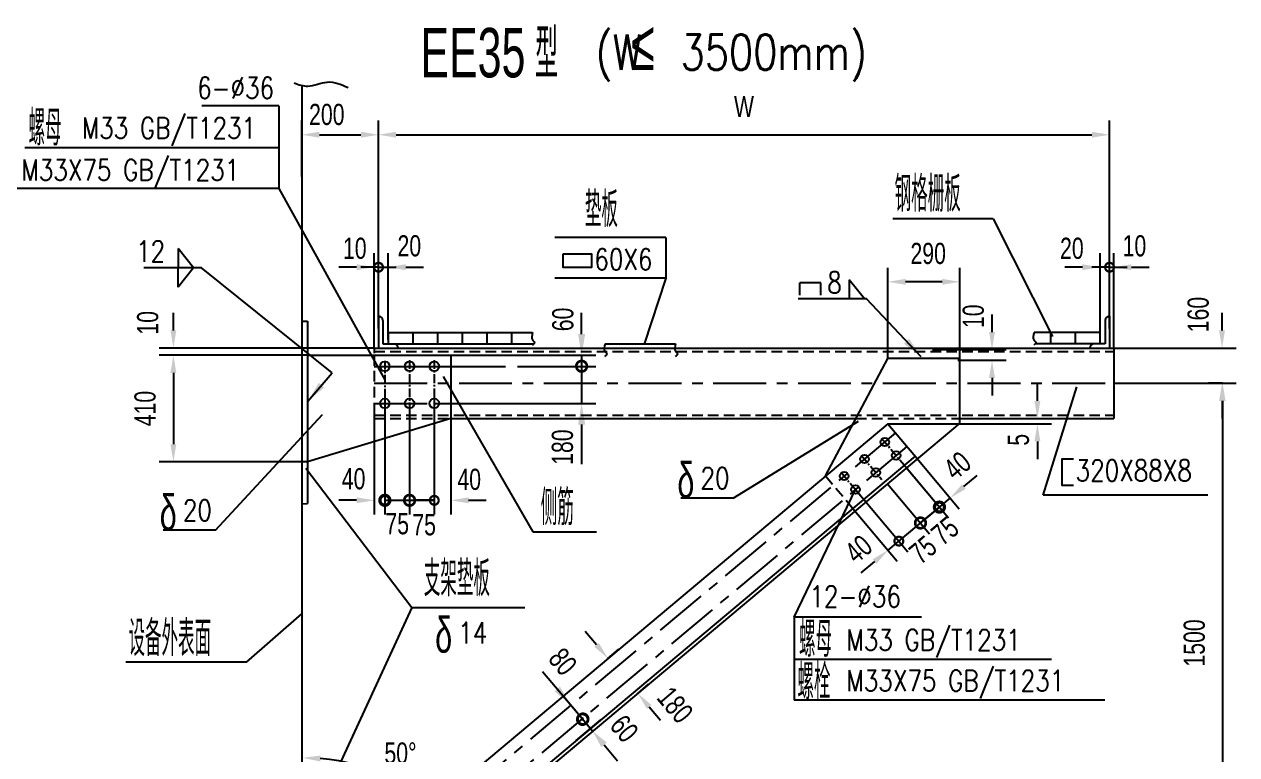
# Model space of a CAD drawing. Extents: x 148 to 221443, y -36682 to 6758.
# Drawn here: x 211011 to 214444, y -20788 to -18719 of the extents above; entities that cross this region are included whole.
import ezdxf
from ezdxf.enums import TextEntityAlignment as Align

# ---------------------------------------------------------------- set-up
doc = ezdxf.new("R2010")
doc.units = 0
doc.header["$LTSCALE"] = 10
doc.header["$MEASUREMENT"] = 0
doc.linetypes.add('CENTERX2', pattern=[4, 2.5, -0.5, 0.5, -0.5])
doc.linetypes.add('HIDDENX2', pattern=[0.75, 0.5, -0.25])
for name, color, linetype in [('2', 4, 'Continuous'), ('CENTER', 1, 'CENTERX2'), ('HIDDEN', 7, 'HIDDENX2'), ('RED', 7, 'Continuous'), ('WB-FS', 6, 'Continuous'), ('WHITE', 7, 'Continuous')]:
    doc.layers.add(name, color=color, linetype=linetype)
doc.styles.add('HZ', font='ROMS.SHX', dxfattribs={"width": 0.75, "bigfont": 'GBCBIG.SHX'})
doc.styles.get("Standard").update_dxf_attribs({"font": 'wison_e.shx', "width": 0.75, "bigfont": 'wison_c.shx'})
doc.styles.add('XW', font='ROMANS.shx', dxfattribs={"width": 0.85})
doc.dimstyles.new('DIM1', dxfattribs={"dimscale": 20, "dimtxt": 3, "dimasz": 2.5, "dimexe": 2, "dimexo": 0, "dimgap": 1, "dimtad": 0, "dimdec": 0, "dimzin": 0, "dimdsep": 46, "dimtxsty": 'Standard', "dimcen": 2, "dimclrd": 3, "dimclre": 3, "dimclrt": 3, "dimadec": 0, "dimazin": 0, "dimtfac": 0.666667, "dimtdec": 0, "dimtofl": 0, "dimtmove": 2, "dimatfit": 1, "dimfxl": 2, "dimtvp": 1.333333, "dimtolj": 1, "dimtzin": 0, "dimarcsym": 0})

# ---------------------------------------------------------------- blocks, each defined once
blk = doc.blocks.new('*D1792')
at = {"color": 3, "lineweight": -2}
for p, q in [((213751.3, -19590.5), (213751.3, -19540.5)), ((213582.8, -19640.5), (213791.3, -19640.5)), ((213654.9, -19670.5), (213791.3, -19670.5)), ((213751.3, -19720.5), (213751.3, -19770.5))]:
    blk.add_line(p, q, dxfattribs=at)
at = {"color": 3}
for points in [[(213743, -19590.5), (213759.7, -19590.5), (213751.3, -19640.5)], [(213759.7, -19720.5), (213743, -19720.5), (213751.3, -19670.5)]]:
    blk.add_solid(points, dxfattribs=at)
at = {"layer": 'Defpoints', "color": 0}
for p in [(213582.8, -19640.5), (213654.9, -19670.5), (213751.3, -19640.5)]:
    blk.add_point(p, dxfattribs=at)
at = {"color": 3, "insert": (213698.6, -19545.9), "char_height": 60, "attachment_point": 5, "rotation": 90}
blk.add_mtext('\\A1;10', dxfattribs=at)
blk = doc.blocks.new('*D1793')
at = {"color": 3, "lineweight": -2}
for p, q in [((213879.8, -19785.9), (213879.8, -19735.9)), ((213660.4, -19835.9), (213919.8, -19835.9)), ((213456.4, -19850.4), (213919.8, -19850.4)), ((213879.8, -19900.4), (213879.8, -19950.4))]:
    blk.add_line(p, q, dxfattribs=at)
at = {"color": 3}
for points in [[(213871.4, -19785.9), (213888.1, -19785.9), (213879.8, -19835.9)], [(213888.1, -19900.4), (213871.4, -19900.4), (213879.8, -19850.4)]]:
    blk.add_solid(points, dxfattribs=at)
at = {"layer": 'Defpoints', "color": 0}
for p in [(213660.4, -19835.9), (213879.8, -19835.9), (213456.4, -19850.4)]:
    blk.add_point(p, dxfattribs=at)
at = {"color": 3, "insert": (213826.3, -19895.9), "char_height": 60, "attachment_point": 5, "rotation": 90}
blk.add_mtext('\\A1;5', dxfattribs=at)
blk = doc.blocks.new('_DotSmall')
at = {"layer": 'WHITE', "color": 0, "const_width": 0.5}
blk.add_lwpolyline([(-0.0625, 0, 1), (0.0625, 0, 1)], format="xyb", close=True, dxfattribs=at)
blk = doc.blocks.new('*D1794')
at = {"color": 3, "lineweight": -2}
for p, q in [((213533.5, -19942.3), (213658.7, -20091.5)), ((213496.5, -19960.4), (213628.1, -20117.2)), ((213671.3, -20028.7), (213709.6, -19996.6)), ((213602.4, -20086.6), (213564.1, -20118.7))]:
    blk.add_line(p, q, dxfattribs=at)
at = {"color": 3}
blk.add_solid([(213665.9, -20022.4), (213676.7, -20035.1), (213633, -20060.9)], dxfattribs=at)
at = {"layer": 'Defpoints', "color": 0}
for p in [(213533.5, -19942.3), (213496.5, -19960.4), (213633, -20060.9)]:
    blk.add_point(p, dxfattribs=at)
at = {"color": 3, "lineweight": -2, "xscale": 50, "yscale": 50, "zscale": 50, "rotation": 39.99999999979297}
blk.add_blockref('_DotSmall', (213602.4, -20086.6), dxfattribs=at)
at = {"color": 3, "insert": (213653.2, -19969.1), "char_height": 60, "attachment_point": 5, "rotation": 40}
blk.add_mtext('\\A1;40', dxfattribs=at)
blk = doc.blocks.new('*D1795')
at = {"color": 3, "lineweight": -2}
for p, q in [((212014, -19580.9), (212014, -18991.6)), ((214084.1, -19580.9), (214084.1, -18991.6)), ((212064, -19031.6), (214034.1, -19031.6))]:
    blk.add_line(p, q, dxfattribs=at)
at = {"color": 3}
for points in [[(212064, -19023.2), (212064, -19039.9), (212014, -19031.6)], [(214034.1, -19039.9), (214034.1, -19023.2), (214084.1, -19031.6)]]:
    blk.add_solid(points, dxfattribs=at)
at = {"layer": 'Defpoints', "color": 0}
for p in [(214084.1, -19031.6), (212014, -19580.9), (214084.1, -19580.9)]:
    blk.add_point(p, dxfattribs=at)
at = {"color": 3, "insert": (213049, -18951.6), "char_height": 60, "attachment_point": 5}
blk.add_mtext('\\A1;W', dxfattribs=at)
blk = doc.blocks.new('*D1796')
at = {"color": 3, "lineweight": -2}
for p, q in [((212172, -19768.4), (212172, -20107.4)), ((212219.1, -19835.7), (212219.1, -20107.4)), ((212172, -20067.4), (212122, -20067.4)), ((212269.1, -20067.4), (212319.1, -20067.4))]:
    blk.add_line(p, q, dxfattribs=at)
at = {"color": 3}
blk.add_solid([(212269.1, -20059), (212269.1, -20075.7), (212219.1, -20067.4)], dxfattribs=at)
at = {"layer": 'Defpoints', "color": 0}
for p in [(212172, -19768.4), (212219.1, -19835.7), (212219.1, -20067.4)]:
    blk.add_point(p, dxfattribs=at)
at = {"color": 3, "lineweight": -2, "xscale": 50, "yscale": 50, "zscale": 50}
blk.add_blockref('_DotSmall', (212172, -20067.4), dxfattribs=at)
at = {"color": 3, "insert": (212270.9, -20008.3), "char_height": 60, "attachment_point": 5}
blk.add_mtext('\\A1;40', dxfattribs=at)
blk = doc.blocks.new('*D1797')
at = {"color": 3, "lineweight": -2}
for p, q in [((212032, -19771.3), (212032, -20107.4)), ((212002, -19795.9), (212002, -20107.4)), ((211952, -20067.4), (211902, -20067.4)), ((212032, -20067.4), (212082, -20067.4))]:
    blk.add_line(p, q, dxfattribs=at)
at = {"color": 3}
blk.add_solid([(211952, -20075.7), (211952, -20059), (212002, -20067.4)], dxfattribs=at)
at = {"layer": 'Defpoints', "color": 0}
for p in [(212032, -19771.3), (212002, -19795.9), (212032, -20067.4)]:
    blk.add_point(p, dxfattribs=at)
at = {"color": 3, "lineweight": -2, "xscale": 50, "yscale": 50, "zscale": 50, "rotation": 180}
blk.add_blockref('_DotSmall', (212032, -20067.4), dxfattribs=at)
at = {"color": 3, "insert": (211943.5, -20006.6), "char_height": 60, "attachment_point": 5}
blk.add_mtext('\\A1;40', dxfattribs=at)
blk = doc.blocks.new('*D1798')
at = {"color": 3, "lineweight": -2}
for p, q in [((211433.2, -19585.9), (211433.2, -19535.9)), ((212002, -19635.9), (211393.2, -19635.9)), ((211812.5, -19656.5), (211393.2, -19656.5)), ((211433.2, -19706.5), (211433.2, -19756.5))]:
    blk.add_line(p, q, dxfattribs=at)
at = {"color": 3}
for points in [[(211424.8, -19585.9), (211441.5, -19585.9), (211433.2, -19635.9)], [(211441.5, -19706.5), (211424.8, -19706.5), (211433.2, -19656.5)]]:
    blk.add_solid(points, dxfattribs=at)
at = {"layer": 'Defpoints', "color": 0}
for p in [(211433.2, -19635.9), (212002, -19635.9), (211812.5, -19656.5)]:
    blk.add_point(p, dxfattribs=at)
at = {"color": 3, "insert": (211360.6, -19564.5), "char_height": 60, "attachment_point": 5, "rotation": 90}
blk.add_mtext('\\A1;10', dxfattribs=at)
blk = doc.blocks.new('*D1799')
at = {"color": 3, "lineweight": -2}
for p, q in [((211812.5, -19656.5), (211393.2, -19656.5)), ((211433.2, -19706.5), (211433.2, -19908.3)), ((211812.5, -19958.3), (211393.2, -19958.3))]:
    blk.add_line(p, q, dxfattribs=at)
at = {"color": 3}
for points in [[(211441.5, -19706.5), (211424.8, -19706.5), (211433.2, -19656.5)], [(211424.8, -19908.3), (211441.5, -19908.3), (211433.2, -19958.3)]]:
    blk.add_solid(points, dxfattribs=at)
at = {"layer": 'Defpoints', "color": 0}
for p in [(211812.5, -19656.5), (211433.2, -19958.3), (211812.5, -19958.3)]:
    blk.add_point(p, dxfattribs=at)
at = {"color": 3, "insert": (211353.2, -19807.4), "char_height": 60, "attachment_point": 5, "rotation": 90}
blk.add_mtext('\\A1;410', dxfattribs=at)
blk = doc.blocks.new('*D1800')
at = {"color": 3, "lineweight": -2}
blk.add_arc((211799.2, -21392.1), 595.3, 44.8141, 85.1859, dxfattribs=at)
at = {"color": 3}
for points in [[(211849.5, -20790.6), (211848.8, -20807.3), (211799.2, -20796.9)], [(212215.3, -20978.2), (212227.6, -20966.9), (212255.2, -21009.5)]]:
    blk.add_solid(points, dxfattribs=at)
at = {"layer": 'Defpoints', "color": 0}
for p in [(211799.2, -19362.2), (213132.7, -20273.2), (212126.3, -20894.8), (211983.1, -21237.8), (211799.2, -21502.6)]:
    blk.add_point(p, dxfattribs=at)
at = {"color": 3, "insert": (212076.3, -20783.8), "char_height": 60, "attachment_point": 5, "rotation": 0.1}
blk.add_mtext('\\A1;50%%d', dxfattribs=at)
blk = doc.blocks.new('*D1801')
at = {"color": 3, "lineweight": -2}
for p, q in [((213364.9, -20036.9), (213513.2, -20213.6)), ((213357.4, -20090.2), (213482.5, -20239.4)), ((213487.5, -20183), (213525.8, -20150.9)), ((213418.5, -20240.9), (213380.2, -20273))]:
    blk.add_line(p, q, dxfattribs=at)
at = {"color": 3}
blk.add_solid([(213423.9, -20247.2), (213413.2, -20234.5), (213456.8, -20208.7)], dxfattribs=at)
at = {"layer": 'Defpoints', "color": 0}
for p in [(213364.9, -20036.9), (213357.4, -20090.2), (213487.5, -20183)]:
    blk.add_point(p, dxfattribs=at)
at = {"color": 3, "lineweight": -2, "xscale": 50, "yscale": 50, "zscale": 50, "rotation": 219.9999999997804}
blk.add_blockref('_DotSmall', (213487.5, -20183), dxfattribs=at)
at = {"color": 3, "insert": (213373.4, -20205.5), "char_height": 60, "attachment_point": 5, "rotation": 40}
blk.add_mtext('\\A1;40', dxfattribs=at)
blk = doc.blocks.new('*D1802')
at = {"color": 3, "lineweight": -2}
for p, q in [((211796.5, -19149.5), (211796.5, -18991.6)), ((212014, -19580.9), (212014, -18991.6)), ((211846.5, -19031.6), (211964, -19031.6))]:
    blk.add_line(p, q, dxfattribs=at)
at = {"color": 3}
for points in [[(211846.5, -19023.2), (211846.5, -19039.9), (211796.5, -19031.6)], [(211964, -19039.9), (211964, -19023.2), (212014, -19031.6)]]:
    blk.add_solid(points, dxfattribs=at)
at = {"layer": 'Defpoints', "color": 0}
for p in [(212014, -19031.6), (211796.5, -19149.5), (212014, -19580.9)]:
    blk.add_point(p, dxfattribs=at)
at = {"color": 3, "insert": (211867.6, -18974.5), "char_height": 60, "attachment_point": 5}
blk.add_mtext('\\A1;200', dxfattribs=at)
blk = doc.blocks.new('*D1803')
at = {"color": 3, "lineweight": -2}
for p, q in [((212014, -19560.9), (212014, -19366.9)), ((212041, -19611.9), (212041, -19366.9)), ((212014, -19406.9), (211964, -19406.9)), ((212091, -19406.9), (212141, -19406.9))]:
    blk.add_line(p, q, dxfattribs=at)
at = {"color": 3}
blk.add_solid([(212091, -19398.6), (212091, -19415.2), (212041, -19406.9)], dxfattribs=at)
at = {"layer": 'Defpoints', "color": 0}
for p in [(212014, -19406.9), (212014, -19560.9), (212041, -19611.9)]:
    blk.add_point(p, dxfattribs=at)
at = {"color": 3, "lineweight": -2, "xscale": 50, "yscale": 50, "zscale": 50}
blk.add_blockref('_DotSmall', (212014, -19406.9), dxfattribs=at)
at = {"color": 3, "insert": (212101.3, -19346.7), "char_height": 60, "attachment_point": 5}
blk.add_mtext('\\A1;20', dxfattribs=at)
blk = doc.blocks.new('*D1804')
at = {"color": 3, "lineweight": -2}
for p, q in [((212002, -19635.9), (212002, -19366.9)), ((212014, -19560.9), (212014, -19366.9)), ((211952, -19406.9), (211902, -19406.9)), ((212014, -19406.9), (212064, -19406.9))]:
    blk.add_line(p, q, dxfattribs=at)
at = {"color": 3}
blk.add_solid([(211952, -19415.2), (211952, -19398.6), (212002, -19406.9)], dxfattribs=at)
at = {"layer": 'Defpoints', "color": 0}
for p in [(212014, -19406.9), (212014, -19560.9), (212002, -19635.9)]:
    blk.add_point(p, dxfattribs=at)
at = {"color": 3, "lineweight": -2, "xscale": 50, "yscale": 50, "zscale": 50, "rotation": 180}
blk.add_blockref('_DotSmall', (212014, -19406.9), dxfattribs=at)
at = {"color": 3, "insert": (211946.8, -19353.7), "char_height": 60, "attachment_point": 5}
blk.add_mtext('\\A1;10', dxfattribs=at)
blk = doc.blocks.new('*D1805')
at = {"color": 3, "lineweight": -2}
for p, q in [((213456.4, -19665.9), (213456.4, -19408.3)), ((213660.4, -19665.9), (213660.4, -19408.3)), ((213610.4, -19448.3), (213506.4, -19448.3))]:
    blk.add_line(p, q, dxfattribs=at)
at = {"color": 3}
for points in [[(213506.4, -19440), (213506.4, -19456.6), (213456.4, -19448.3)], [(213610.4, -19456.6), (213610.4, -19440), (213660.4, -19448.3)]]:
    blk.add_solid(points, dxfattribs=at)
at = {"layer": 'Defpoints', "color": 0}
for p in [(213456.4, -19448.3), (213456.4, -19665.9), (213660.4, -19665.9)]:
    blk.add_point(p, dxfattribs=at)
at = {"color": 3, "insert": (213570.6, -19368.3), "char_height": 60, "attachment_point": 5}
blk.add_mtext('\\A1;290', dxfattribs=at)
blk = doc.blocks.new('*D1806')
at = {"color": 3, "lineweight": -2}
for p, q in [((214402.7, -19585.9), (214402.7, -19535.9)), ((214096.1, -19635.9), (214442.7, -19635.9)), ((214096.1, -19735.9), (214442.7, -19735.9)), ((214402.7, -19785.9), (214402.7, -19835.9))]:
    blk.add_line(p, q, dxfattribs=at)
at = {"color": 3}
for points in [[(214394.3, -19585.9), (214411, -19585.9), (214402.7, -19635.9)], [(214411, -19785.9), (214394.3, -19785.9), (214402.7, -19735.9)]]:
    blk.add_solid(points, dxfattribs=at)
at = {"layer": 'Defpoints', "color": 0}
for p in [(214096.1, -19635.9), (214096.1, -19735.9), (214402.7, -19735.9)]:
    blk.add_point(p, dxfattribs=at)
at = {"color": 3, "insert": (214335.3, -19541.1), "char_height": 60, "attachment_point": 5, "rotation": 90}
blk.add_mtext('\\A1;160', dxfattribs=at)
blk = doc.blocks.new('*D1807')
at = {"color": 3, "lineweight": -2}
for p, q in [((214084.1, -19560.9), (214084.1, -19366.9)), ((214096.1, -19635.9), (214096.1, -19366.9)), ((214084.1, -19406.9), (214034.1, -19406.9)), ((214146.1, -19406.9), (214196.1, -19406.9))]:
    blk.add_line(p, q, dxfattribs=at)
at = {"color": 3}
blk.add_solid([(214146.1, -19398.6), (214146.1, -19415.2), (214096.1, -19406.9)], dxfattribs=at)
at = {"layer": 'Defpoints', "color": 0}
for p in [(214084.1, -19406.9), (214084.1, -19560.9), (214096.1, -19635.9)]:
    blk.add_point(p, dxfattribs=at)
at = {"color": 3, "lineweight": -2, "xscale": 50, "yscale": 50, "zscale": 50}
blk.add_blockref('_DotSmall', (214084.1, -19406.9), dxfattribs=at)
at = {"color": 3, "insert": (214154.6, -19346.7), "char_height": 60, "attachment_point": 5}
blk.add_mtext('\\A1;10', dxfattribs=at)
blk = doc.blocks.new('*D1808')
at = {"color": 3, "lineweight": -2}
for p, q in [((214057.1, -19611.9), (214057.1, -19366.9)), ((214084.1, -19560.9), (214084.1, -19366.9)), ((214007.1, -19406.9), (213957.1, -19406.9)), ((214084.1, -19406.9), (214134.1, -19406.9))]:
    blk.add_line(p, q, dxfattribs=at)
at = {"color": 3}
blk.add_solid([(214007.1, -19415.2), (214007.1, -19398.6), (214057.1, -19406.9)], dxfattribs=at)
at = {"layer": 'Defpoints', "color": 0}
for p in [(214084.1, -19406.9), (214084.1, -19560.9), (214057.1, -19611.9)]:
    blk.add_point(p, dxfattribs=at)
at = {"color": 3, "lineweight": -2, "xscale": 50, "yscale": 50, "zscale": 50, "rotation": 180}
blk.add_blockref('_DotSmall', (214084.1, -19406.9), dxfattribs=at)
at = {"color": 3, "insert": (213977.4, -19353.7), "char_height": 60, "attachment_point": 5}
blk.add_mtext('\\A1;20', dxfattribs=at)
blk = doc.blocks.new('*D1809')
at = {"color": 3, "lineweight": -2}
for p, q in [((214404.3, -19735.9), (214364.3, -19735.9)), ((214404.3, -19785.9), (214404.3, -21157.2)), ((211970.1, -21207.2), (214444.3, -21207.2))]:
    blk.add_line(p, q, dxfattribs=at)
at = {"color": 3}
for points in [[(214412.7, -19785.9), (214396, -19785.9), (214404.3, -19735.9)], [(214396, -21157.2), (214412.7, -21157.2), (214404.3, -21207.2)]]:
    blk.add_solid(points, dxfattribs=at)
at = {"layer": 'Defpoints', "color": 0}
for p in [(214404.3, -19735.9), (211970.1, -21207.2), (214404.3, -21207.2)]:
    blk.add_point(p, dxfattribs=at)
at = {"color": 3, "insert": (214324.3, -20471.5), "char_height": 60, "attachment_point": 5, "rotation": 90}
blk.add_mtext('\\A1;1500', dxfattribs=at)
blk = doc.blocks.new('*D1813')
at = {"color": 3, "lineweight": -2}
for p, q in [((212631.5, -20477), (212599.2, -20438.9)), ((212663.8, -20515.1), (212694.4, -20489.3)), ((212748.1, -20614.4), (212778.6, -20588.6)), ((212780.4, -20652.6), (212812.7, -20690.7))]:
    blk.add_line(p, q, dxfattribs=at)
at = {"color": 3}
for points in [[(212625.2, -20482.4), (212637.9, -20471.6), (212663.8, -20515.1)], [(212786.8, -20647.2), (212774.1, -20658), (212748.1, -20614.4)]]:
    blk.add_solid(points, dxfattribs=at)
at = {"layer": 'Defpoints', "color": 0}
for p in [(212663.8, -20515.1), (212748.1, -20614.4), (212748.1, -20614.4)]:
    blk.add_point(p, dxfattribs=at)
at = {"color": 3, "insert": (212853.9, -20647.3), "char_height": 60, "attachment_point": 5, "rotation": 310.2983}
blk.add_mtext('\\A1;180', dxfattribs=at)

msp = doc.modelspace()

# ---------------------------------------------------------------- linework, layer by layer
for p, q in [((211796.5463, -18891.6584), (211796.5463, -21431.9973)), ((211731.4238, -18949.3017), (211513.8546, -18949.3017)), ((211731.4238, -18949.3017), (211731.4238, -19184.139)), ((211731.4238, -19068.5597), (211012.2654, -19068.5597)), ((211731.4238, -19184.139), (210858.1956, -19184.139)), ((211731.4238, -19184.139), (212031.9844, -19725.8877)), ((213754.2522, -19269.8682), (213470.7933, -19269.8682)), ((213754.2522, -19269.8682), (213922.6156, -19603.3214)), ((212827.2881, -19322.3659), (212827.2881, -19437.9452)), ((212827.2881, -19322.3659), (212827.2881, -19437.9452)), ((211512.8039, -19408.7574), (211349.9286, -19408.7574)), ((211882.7105, -19706.5233), (211512.8039, -19408.7574)), ((212827.2881, -19437.9452), (212766.3286, -19625.2863)), ((213266.9034, -19451.0907), (213206.8723, -19451.0907)), ((213206.8723, -19485.7497), (213206.8723, -19451.0907)), ((213266.9034, -19485.7497), (213266.9034, -19451.0907)), ((213346.7081, -19442.3253), (213346.7081, -19496.9398)), ((213390.4428, -19496.9398), (213346.7081, -19442.3253)), ((213395.7545, -19496.9398), (213201.9184, -19496.9398)), ((213550.4405, -19660.4578), (213395.7545, -19496.9398)), ((212589.165, -19596.4508), (212589.165, -19536.4508)), ((212219.091, -19656.4508), (212629.165, -19656.4508)), ((212589.165, -19656.4508), (212589.165, -19792.7311)), ((211813.51, -19786.7102), (211882.7105, -19706.5233)), ((212151.9844, -19687.8029), (212373.4724, -19687.8029)), ((212407.677, -19687.8029), (212629.165, -19687.8029)), ((212197.0966, -19717.012), (212451.1452, -20156.5677)), ((213896.1005, -20052.3265), (213991.1875, -19745.7181)), ((212031.9844, -19791.3273), (212031.9844, -20107.3681)), ((212101.9844, -19790.5557), (212101.9844, -20107.3681)), ((212171.9844, -19792.7311), (212629.165, -19792.7311)), ((211552.8794, -20152.3671), (211855.3716, -19824.4614)), ((213018.7017, -20061.0925), (213372.9112, -19843.177)), ((212589.165, -19852.7311), (212589.165, -19964.9353)), ((211808.1105, -19976.6509), (212107.9736, -20371.0215)), ((213509.3278, -19975.715), (213628.0739, -20117.231)), ((213191.3766, -20398.7243), (213364.8529, -20036.8951)), ((213455.7047, -20020.7101), (213574.4508, -20162.2262)), ((212031.9844, -20067.3681), (212171.9844, -20067.3681)), ((213018.7017, -20061.0925), (212869.831, -20061.0925)), ((213456.8139, -20208.7189), (213633.0041, -20060.8777)), ((214362.0767, -20052.3265), (213896.1005, -20052.3265)), ((213548.7393, -20131.5844), (213602.3624, -20086.5893)), ((211552.8794, -20152.3671), (211404.0087, -20152.3671)), ((212451.1452, -20156.5677), (212631.3167, -20156.5677)), ((211639.7623, -20526.2768), (211796.5463, -20389.3618)), ((212107.9736, -20371.0215), (211806.3545, -21025.7088)), ((212107.9736, -20371.0215), (212428.2119, -20371.0215)), ((213551.9635, -20398.7243), (213191.3766, -20398.7243)), ((213191.3766, -20398.7243), (213191.3766, -20633.5617)), ((213920.0191, -20517.9824), (213191.8992, -20517.9824)), ((212578.6374, -20671.8055), (212478.4101, -20553.3269)), ((212620.4186, -20721.5984), (212536.8562, -20622.0126)), ((214070.4205, -20633.5617), (213191.3766, -20633.5617)), ((212573.5882, -20747.8397), (212644.6325, -20688.2264)), ((212652.558, -20759.9006), (212691.1253, -20805.8633))]:
    msp.add_line(p, q)
at = {"color": 7}
for p, q in [((211490.1327, -19408.7574), (211446.398, -19354.143)), ((211446.398, -19354.143), (211446.398, -19408.7574)), ((211490.1327, -19408.7574), (211446.398, -19463.3718)), ((211446.398, -19463.3718), (211446.398, -19408.7574)), ((213390.4428, -19496.9398), (213346.7081, -19496.9398))]:
    msp.add_line(p, q, dxfattribs=at)
at = {"color": 3, "linetype": 'Continuous'}
msp.add_lwpolyline([(212537.3101, -19368.9327), (212617.1576, -19368.9327), (212617.1576, -19407.9087), (212537.3101, -19407.9087)], close=True, dxfattribs=at)
for points, const_width in [([(212586.165, -19687.8029, 1), (212589.165, -19687.8029, 1)], 2), ([(212587.665, -19687.8029, 1), (212590.665, -19687.8029, 1)], 2), ([(212589.245, -20685.6563, 1), (212593.495, -20685.6563, 1)], 3.75), ([(212590.0378, -20687.0306, 1), (212592.7878, -20687.0306, 1)], 2.25), ([(212589.9754, -20686.3603, 1), (212591.7254, -20686.3603, 1)], 1.25)]:
    msp.add_lwpolyline(points, format="xyb", close=True, dxfattribs=dict(const_width=const_width))
msp.add_lwpolyline([(213982.0141, -19951.1157), (213948.5704, -19951.1157), (213948.5704, -20024.0347), (213982.0141, -20024.0347)], dxfattribs=at)
msp.add_spline([(211775.1647, -18884.8248), (211813.8128, -18893.8383), (211868.8141, -18882.2496), (211928.0745, -18897.7012)], degree=3)
for points in [[(212579.165, -19596.4508), (212599.165, -19596.4508), (212589.165, -19656.4508)], [(213516.4721, -19609.9984), (213501.9431, -19623.7427), (213550.4405, -19660.4578)], [(211860.2356, -19747.7651), (211845.0791, -19734.716), (211813.51, -19786.7102)], [(212579.165, -19852.7311), (212599.165, -19852.7311), (212589.165, -19792.7311)], [(212527.8042, -20595.6676), (212512.4833, -20608.5233), (212558.711, -20648.0581)], [(212660.2185, -20753.4727), (212644.8976, -20766.3285), (212620.4186, -20721.5984)]]:
    msp.add_solid(points)
at = {"layer": '2', "color": 3, "linetype": 'Continuous'}
for p, q in [((212827.2881, -19322.3659), (212512.8963, -19322.3659)), ((212827.2881, -19437.9452), (212512.8963, -19437.9452)), ((211639.7623, -20526.2768), (211298.0961, -20526.2768))]:
    msp.add_line(p, q, dxfattribs=at)
at = {"layer": '2', "color": 7, "linetype": 'Continuous'}
for p, q in [((213346.7081, -19442.3253), (213346.7081, -19496.9398)), ((213390.4428, -19496.9398), (213346.7081, -19442.3253))]:
    msp.add_line(p, q, dxfattribs=at)
at = {"layer": '2', "color": 3, "linetype": 'Continuous'}
for points, const_width in [([(212586.1441, -19687.803, 1), (212589.1441, -19687.803, 1)], 2), ([(212587.6441, -19687.803, 1), (212590.6441, -19687.803, 1)], 2), ([(212589.7603, -20688.0343, 1), (212594.0103, -20688.0343, 1)], 3.75), ([(212590.5532, -20689.4087, 1), (212593.3032, -20689.4087, 1)], 2.25), ([(212590.4908, -20688.7384, 1), (212592.2408, -20688.7384, 1)], 1.25)]:
    msp.add_lwpolyline(points, format="xyb", close=True, dxfattribs=dict(at, const_width=const_width))
at = {"layer": 'CENTER'}
for p, q in [((212031.9844, -19671.8163), (212031.9844, -19791.3273)), ((212101.9844, -19670.273), (212101.9844, -19790.5557)), ((212171.9844, -19670.273), (212171.9844, -19790.5557)), ((213438.6212, -19891.4501), (213496.4721, -19960.3941)), ((213381.1679, -19939.6592), (213439.0187, -20008.6032)), ((213323.7145, -19987.8683), (213381.5654, -20056.8123))]:
    msp.add_line(p, q, dxfattribs=at)
at = {"layer": 'CENTER', "ltscale": 6}
for p, q in [((212001.9844, -19687.8029), (212180.0336, -19687.8029)), ((212001.9844, -19735.8877), (214096.0589, -19735.8877)), ((212001.9844, -19792.7311), (212157.7822, -19792.7311)), ((213478.262, -19876.4632), (211876.8047, -21220.2455)), ((213510.4014, -19914.7655), (211908.9441, -21258.5477))]:
    msp.add_line(p, q, dxfattribs=at)
at = {"layer": 'HIDDEN', "ltscale": 6}
for p, q in [((212001.9844, -19645.8877), (214096.0589, -19645.8877)), ((212001.9844, -19655.8877), (212001.9844, -19795.8877)), ((212001.9844, -19825.8877), (214096.0589, -19825.8877)), ((212001.9844, -19835.717), (212219.091, -19835.717)), ((213366.2944, -19835.8743), (213660.3815, -19835.8743)), ((213280.217, -19998.2589), (213357.3515, -20090.1842))]:
    msp.add_line(p, q, dxfattribs=at)
at = {"layer": 'RED'}
for p, q in [((211797.0165, -19559.6918), (211797.0165, -20076.9409)), ((211797.0165, -19559.6918), (211812.5463, -19559.6918)), ((211812.5463, -19559.6918), (211812.5463, -20076.7853)), ((212013.9844, -19545.8877), (212013.9844, -19635.8877)), ((212025.9844, -19557.8877), (212025.9844, -19623.8877)), ((214072.0589, -19557.8877), (214072.0589, -19623.8877)), ((214084.0589, -19545.8877), (214084.0589, -19635.8877)), ((212040.9844, -19591.8877), (212040.9844, -19623.8877)), ((212040.9844, -19591.8877), (212450.5602, -19591.8877)), ((212110.9844, -19591.8877), (212110.9844, -19623.8877)), ((212180.9844, -19591.8877), (212180.9844, -19623.8877)), ((212250.9844, -19591.8877), (212250.9844, -19623.8877)), ((212320.9844, -19591.8877), (212320.9844, -19623.8877)), ((212390.9844, -19591.8877), (212390.9844, -19623.8877)), ((214057.0589, -19591.8877), (213870.5621, -19591.8877)), ((213917.0589, -19591.8877), (213917.0589, -19623.8877)), ((213987.0589, -19591.8877), (213987.0589, -19623.8877)), ((214057.0589, -19591.8877), (214057.0589, -19623.8877)), ((212001.9844, -19635.8877), (214096.0589, -19635.8877)), ((212001.9844, -19635.8877), (212001.9844, -19650.8854)), ((212025.9844, -19623.8877), (212454.2079, -19623.8877)), ((212655.4975, -19623.8877), (212855.4975, -19623.8877)), ((214072.0589, -19623.8877), (213874.2098, -19623.8877)), ((214057.0589, -19611.8877), (214057.0589, -19623.8877)), ((214096.0589, -19635.8877), (214096.0589, -19835.9674)), ((211812.5463, -19656.4508), (212131.9844, -19656.4508)), ((211812.5463, -19656.4508), (212219.091, -19656.4508)), ((212219.091, -19656.4508), (212219.091, -19835.7281)), ((213280.217, -19998.2589), (213456.4072, -19665.8771)), ((213660.3815, -19665.8771), (213456.4072, -19665.8771)), ((213660.3815, -19848.9659), (213660.3815, -19665.8771)), ((212219.091, -19835.7281), (211812.5463, -19958.2508)), ((212219.091, -19835.7281), (213366.2944, -19835.8743)), ((213660.3815, -19835.9118), (214096.0589, -19835.9674)), ((213660.3815, -19848.9659), (211812.5463, -21399.4837)), ((213456.4072, -19850.4177), (211893.1528, -21162.144)), ((213456.4072, -19850.4177), (213539.9696, -19950.0035)), ((213533.5417, -19942.3431), (211970.2873, -21254.0693)), ((211797.0165, -20076.9409), (211812.5463, -20076.7853))]:
    msp.add_line(p, q, dxfattribs=at)
for centre, radius in [((212031.9844, -19687.8029), 13.5), ((212101.9844, -19687.8029), 13.5), ((212171.9844, -19687.8029), 13.5), ((212031.9844, -19792.7311), 13.5), ((212101.9844, -19792.7311), 13.5), ((212171.9844, -19792.7311), 13.5), ((213447.6202, -19902.1747), 12), ((213390.1669, -19950.3838), 12), ((213479.7596, -19940.477), 12), ((213422.3063, -19988.686), 12), ((213332.7136, -19998.5929), 12), ((213364.8529, -20036.8951), 12)]:
    msp.add_circle(centre, radius, dxfattribs=at)
for centre, start, end in [((212013.9844, -19557.8877), 0, 90), ((214084.0589, -19557.8877), 90, 180), ((212057.9844, -19635.8877), 0, 90), ((212057.9844, -19635.8877), 0, 90), ((214040.0589, -19635.8877), 90, 180), ((214040.0589, -19635.8877), 90, 180)]:
    msp.add_arc(centre, 12, start, end, dxfattribs=at)
at = {"layer": 'WB-FS', "linetype": 'Continuous'}
for points in [[(212450.5602, -19591.8877), (212450.591, -19614.2327), (212455.335, -19620.2914), (212449.2732, -19628.1941)], [(213870.5621, -19591.8877), (213870.5929, -19614.2327), (213875.3369, -19620.2914), (213869.2751, -19628.1941)], [(212655.4975, -19623.8877), (212655.5283, -19646.2327), (212660.2723, -19652.2914), (212654.2105, -19660.1941)], [(212855.4975, -19623.8877), (212855.5283, -19646.2327), (212860.2723, -19652.2914), (212854.2105, -19660.1941)]]:
    msp.add_spline(points, degree=3, dxfattribs=at)

# ---------------------------------------------------------------- block references
at = {"color": 3, "linetype": 'Continuous', "xscale": 60, "yscale": 60, "zscale": 60}
for p in [(212589.1365, -19687.5118), (212591.9282, -20688.0337), (212592.7878, -20687.0306)]:
    msp.add_blockref('_DotSmall', p, dxfattribs=at)
at = {"yscale": 60, "zscale": 60}
for p, xscale, rotation in [((212031.9844, -20067.3681), 60, 180), ((213602.3624, -20086.5893), 59.99999999999896, 39.9999999998994), ((213548.7393, -20131.5844), 59.99999999999896, 219.9999999998994)]:
    msp.add_blockref('_DotSmall', p, dxfattribs=dict(at, xscale=xscale, rotation=rotation))
at = {"xscale": 60, "yscale": 60, "zscale": 60}
msp.add_blockref('_DotSmall', (212101.9844, -20067.3681), dxfattribs=at)

# ---------------------------------------------------------------- texts
for s, height, style, width, p in [('EE35', 140, 'HZ', 0.65, (212430.107, -18798.9953)), ('(W  3500mm)', 100, 'XW', 0.8, (213397.3437, -18797.7725)), ('12', 60, 'XW', 0.8, (211409.9253, -19362.0957)), ('8', 60, 'XW', 0.8, (213325.9982, -19450.2781))]:
    msp.add_text(s, height=height, dxfattribs=dict(style=style, width=width)).set_placement(p, align=Align.MIDDLE_RIGHT)
for s, height, style, width, p in [('型', 140, 'HZ', 0.65, (212457.3667, -18872.0842)), ('≤', 140, 'HZ', 0.65, (212729.305, -18848.45)), ('6-%%c36', 60, 'XW', 0.8, (211500.365, -18928.8993)), ('螺母', 100, 'HZ', 0.65, (211022.8999, -19062.1863)), ('M33 GB/T1231', 60, 'XW', 0.8, (211173.7202, -19042.6063)), ('M33X75 GB/T1231', 60, 'XW', 0.8, (211002.6806, -19161.486)), ('钢格栅板', 100, 'HZ', 0.65, (213475.5724, -19249.3732)), ('侧筋', 100, 'HZ', 0.65, (212473.472, -20137.9499)), ('支架垫板', 100, 'HZ', 0.65, (212142.3818, -20338.9531)), ('螺母', 100, 'HZ', 0.65, (213204.8367, -20511.0028)), ('M33 GB/T1231', 60, 'XW', 0.8, (213338.8603, -20492.9871)), ('螺栓', 100, 'HZ', 0.65, (213200.1919, -20631.4912)), ('M33X75 GB/T1231', 60, 'XW', 0.8, (213338.8304, -20608.4631))]:
    msp.add_text(s, height=height, dxfattribs=dict(style=style, width=width)).set_placement(p)
at = {"color": 3, "style": 'XW', "width": 0.8}
for s, p in [('20', (212925.732, -20034.3999)), ('20', (211459.9097, -20125.6744)), ('14', (212239.8928, -20472.8905))]:
    msp.add_text(s, height=60, dxfattribs=at).set_placement(p)
at = {"color": 3, "linetype": 'Continuous', "style": 'XW', "width": 0.8}
for s, p in [('320X88X8', (213988.0879, -20012.8443)), ('12-%%c36', (213234.1347, -20369.7625))]:
    msp.add_text(s, height=60, dxfattribs=at).set_placement(p)
at = {"width": 0.75}
for s, rotation, p in [('75', 40, (213611.579, -20198.6058)), ('75', 40, (213549.1469, -20251.7458)), ('80', 310, (212491.7103, -20518.1433)), ('60', 310, (212665.5862, -20707.6718))]:
    msp.add_text(s, height=60, rotation=rotation, dxfattribs=at).set_placement(p)
at = {"char_height": 60, "attachment_point": 5, "rotation": 90}
for s, insert in [('60', (212536.2425, -19554.9556)), ('180', (212535.0396, -19916.6994))]:
    msp.add_mtext(s, dxfattribs=dict(at, insert=insert))
at = {"insert": (212066.9781, -20134.0007), "char_height": 60, "attachment_point": 5}
msp.add_mtext('\\A1;75', dxfattribs=at)
at = {"layer": '2', "color": 3, "linetype": 'Continuous'}
for s, height, style, width, p in [('垫板', 100, 'HZ', 0.65, (212598.3645, -19293.404)), ('60X6', 60, 'XW', 0.8, (212625.2208, -19414.4557)), ('δ', 100, 'HZ', 0.65, (212860.1732, -20060.4878)), ('δ', 100, 'HZ', 0.65, (211394.3509, -20151.7623)), ('δ', 100, 'HZ', 0.65, (212174.334, -20498.9784)), ('设备外表面', 100, 'HZ', 0.65, (211306.0142, -20508.4694))]:
    msp.add_text(s, height=height, dxfattribs=dict(at, style=style, width=width)).set_placement(p)
at = {"layer": 'RED', "color": 3, "insert": (212143.2176, -20136.9693), "char_height": 60, "attachment_point": 5}
msp.add_mtext('\\A1;75', dxfattribs=at)

# ---------------------------------------------------------------- dimensions: what is measured, and where the dimension line sits
dim = msp.add_linear_dim(base=(214084.0589, -19031.571), p1=(212013.9844, -19580.8877), p2=(214084.0589, -19580.8877), text='W', dimstyle='DIM1')
dim.commit()
dim.dimension.update_dxf_attribs({"geometry": '*D1795', "text_midpoint": (213049.0216, -18951.571)})
for base, p1, p2, text, picture, middle in [((212013.9844, -19031.571), (211796.5463, -19149.4789), (212013.9844, -19580.8877), '200', '*D1802', (211867.647, -18974.5014)), ((213456.4072, -19448.3111), (213660.3815, -19665.8771), (213456.4072, -19665.8771), '290', '*D1805', (213570.6029, -19368.3111))]:
    dim = msp.add_linear_dim(base=base, p1=p1, p2=p2, text=text, dimstyle='DIM1')
    dim.commit()
    dim.dimension.update_dxf_attribs({"geometry": picture, "text_midpoint": middle, "dimtype": 160})
for base, p1, p2, text, override, picture, middle in [((212013.9844, -19406.9024), (212001.9844, -19635.8877), (212013.9844, -19560.8877), '10', {"dimblk2": 'DOTSMALL', "dimsah": 1}, '*D1804', (211946.802, -19353.6519)), ((212013.9844, -19406.9024), (212040.9844, -19611.8877), (212013.9844, -19560.8877), '20', {"dimblk2": 'DOTSMALL', "dimsah": 1}, '*D1803', (212101.2774, -19346.7049)), ((214084.0589, -19406.9024), (214057.0589, -19611.8877), (214084.0589, -19560.8877), '20', {"dimblk2": 'DOTSMALL', "dimsah": 1}, '*D1808', (213977.3713, -19353.6519)), ((214084.0589, -19406.9024), (214096.0589, -19635.8877), (214084.0589, -19560.8877), '10', {"dimblk2": 'DOTSMALL', "dimsah": 1}, '*D1807', (214154.6073, -19346.7049)), ((212031.9844, -20067.3681), (212001.9844, -19795.8877), (212031.9844, -19771.3273), '40', {"dimblk2": 'DOTSMALL', "dimsah": 1}, '*D1797', (211943.4503, -20006.5817)), ((212219.091, -20067.3681), (212171.9844, -19768.3803), (212219.091, -19835.717), '40', {"dimblk1": 'DOTSMALL', "dimsah": 1}, '*D1796', (212270.9046, -20008.3185))]:
    dim = msp.add_linear_dim(base=base, p1=p1, p2=p2, text=text, dimstyle='DIM1', override=override)
    dim.commit()
    dim.dimension.update_dxf_attribs({"geometry": picture, "text_midpoint": middle, "dimtype": 160})
dim = msp.add_angular_dim_2l(base=(212126.3139, -20894.7783), line1=((211799.216, -19362.2341), (211799.216, -21502.573)), line2=((213132.6549, -20273.2185), (211983.0907, -21237.8173)), dimstyle='DIM1')
dim.commit()
dim.dimension.update_dxf_attribs({"geometry": '*D1800', "text_midpoint": (212076.2647, -20783.7552), "dimtype": 162, "text_rotation": 0.1})
for base, p1, p2, angle, text, picture, middle, dimtype in [((213751.3354, -19640.4578), (213654.928, -19670.4532), (213582.7655, -19640.4578), 90, '10', '*D1792', (213698.6045, -19545.8614), 160), ((214402.6671, -19735.8877), (214096.0589, -19635.8877), (214096.0589, -19735.8877), 90, '160', '*D1806', (214335.2567, -19541.1038), 160), ((211433.183, -19635.8877), (211812.5463, -19656.4508), (212001.9844, -19635.8877), 90, '10', '*D1798', (211360.6425, -19564.535), 160), ((213879.7808, -19835.9118), (213456.4072, -19850.4177), (213660.3815, -19835.9118), 90, '5', '*D1793', (213826.344, -19895.904), 160), ((212748.0717, -20614.4493), (212663.8491, -20515.1316), (212748.0717, -20614.4493), 310.2983458, '180', '*D1813', (212853.9382, -20647.2797), 161)]:
    dim = msp.add_linear_dim(base=base, p1=p1, p2=p2, angle=angle, text=text, dimstyle='DIM1')
    dim.commit()
    dim.dimension.update_dxf_attribs({"geometry": picture, "text_midpoint": middle, "dimtype": dimtype})
for base, p1, p2, text, picture, middle in [((211433.183, -19958.2508), (211812.5463, -19656.4508), (211812.5463, -19958.2508), '410', '*D1799', (211353.183, -19807.3508)), ((214404.3337, -21207.2081), (214404.3337, -19735.8877), (211970.1283, -21207.2081), '1500', '*D1809', (214324.3337, -20471.5479))]:
    dim = msp.add_linear_dim(base=base, p1=p1, p2=p2, angle=90, text=text, dimstyle='DIM1')
    dim.commit()
    dim.dimension.update_dxf_attribs({"geometry": picture, "text_midpoint": middle})
for base, p1, p2, override, picture, middle in [((213633.0041, -20060.8777), (213496.4721, -19960.3941), (213533.5417, -19942.3431), {"dimblk1": 'DOTSMALL', "dimsah": 1}, '*D1794', (213653.2225, -19969.115)), ((213487.4557, -20183.0074), (213357.3515, -20090.1842), (213364.8529, -20036.8951), {"dimblk2": 'DOTSMALL', "dimsah": 1}, '*D1801', (213373.408, -20205.5078))]:
    dim = msp.add_linear_dim(base=base, p1=p1, p2=p2, angle=40, text='40', dimstyle='DIM1', override=override)
    dim.commit()
    dim.dimension.update_dxf_attribs({"geometry": picture, "text_midpoint": middle, "dimtype": 160})

doc.saveas('drawing.dxf')
